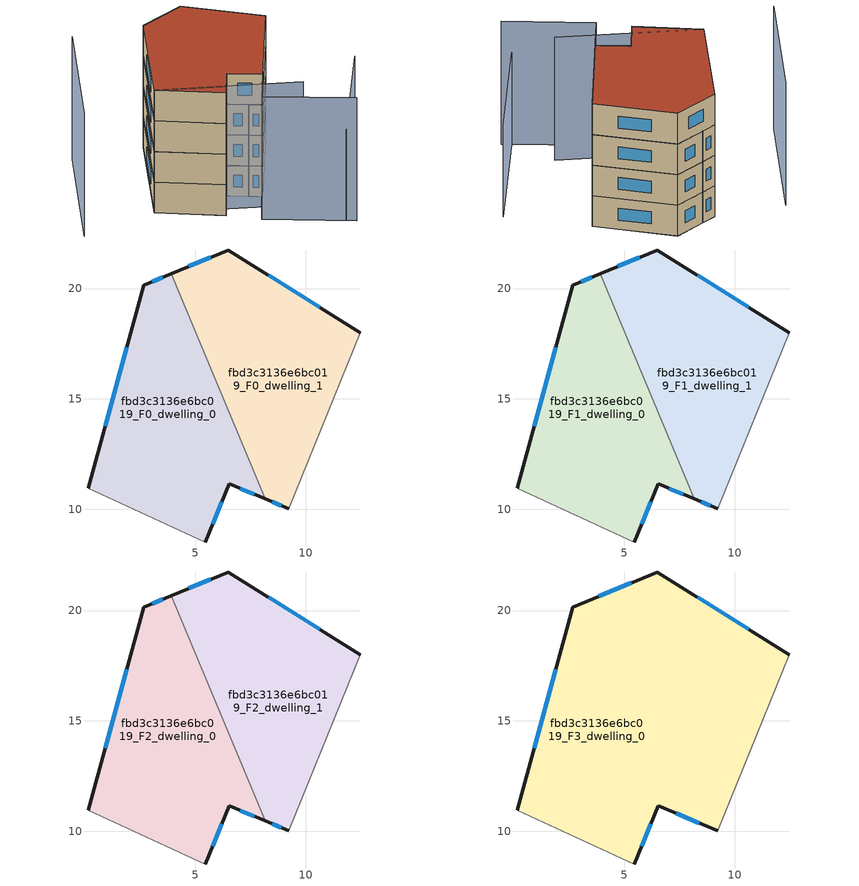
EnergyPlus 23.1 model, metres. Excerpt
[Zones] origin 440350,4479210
fbd3c3136e6bc019_F0_dwelling_0
 floor ground (EU_floor_Construction): 8.16,10.47 3.9,20.68 2.66,20.16 0.13,10.94 5.45,8.51 6.52,11.15 z0
 wall outside (EU_wall_Construction): 0.13,10.94 2.66,20.16 3.9,20.68 / 8.16,10.47 6.52,11.15 5.45,8.51 z0:3
 wall adiabatic (EU_wall_Construction): 5.45,8.51 0.13,10.94 z0:3
 wall to fbd3c3136e6bc019_F0_dwelling_1 (EU_wall_Construction): 3.9,20.68 8.16,10.47 z0:3
 window (EU_Window_Construction): 0.9,13.77 1.89,17.34 / 3.04,20.32 3.52,20.52 / 7.66,10.67 7.03,10.94 / 6.19,10.34 5.78,9.32 z0.92:2.08
fbd3c3136e6bc019_F0_dwelling_1
 floor ground (EU_floor_Construction): 9.22,10.03 12.48,17.99 6.48,21.75 3.9,20.68 8.16,10.47 z0
 wall outside (EU_wall_Construction): 3.9,20.68 6.48,21.75 12.48,17.99 / 9.22,10.03 8.16,10.47 z0:3
 wall adiabatic (EU_wall_Construction): 12.48,17.99 9.22,10.03 z0:3
 window (EU_Window_Construction): 4.69,21 5.69,21.42 / 8.32,20.6 10.64,19.14 / 8.9,10.16 8.49,10.33 z0.92:2.08
fbd3c3136e6bc019_F1_dwelling_0
 floor to fbd3c3136e6bc019_F0_dwelling_0 (EU_floor_Construction): 8.16,10.47 3.9,20.68 2.66,20.16 0.13,10.94 5.45,8.51 6.52,11.15 z3
 wall outside (EU_wall_Construction): 0.13,10.94 2.66,20.16 3.9,20.68 / 8.16,10.47 6.52,11.15 5.45,8.51 z3:6
 wall adiabatic (EU_wall_Construction): 5.45,8.51 0.13,10.94 z3:6
 wall to fbd3c3136e6bc019_F1_dwelling_1 (EU_wall_Construction): 3.9,20.68 8.16,10.47 z3:6
 window (EU_Window_Construction): 0.9,13.77 1.89,17.34 / 3.04,20.32 3.52,20.52 / 7.66,10.67 7.03,10.94 / 6.19,10.34 5.78,9.32 z3.92:5.08
fbd3c3136e6bc019_F1_dwelling_1
 floor to fbd3c3136e6bc019_F0_dwelling_1 (EU_floor_Construction): 9.22,10.03 12.48,17.99 6.48,21.75 3.9,20.68 8.16,10.47 z3
 wall outside (EU_wall_Construction): 3.9,20.68 6.48,21.75 12.48,17.99 / 9.22,10.03 8.16,10.47 z3:6
 wall adiabatic (EU_wall_Construction): 12.48,17.99 9.22,10.03 z3:6
 window (EU_Window_Construction): 4.69,21 5.69,21.42 / 8.32,20.6 10.64,19.14 / 8.9,10.16 8.49,10.33 z3.92:5.08
fbd3c3136e6bc019_F2_dwelling_0
 floor to fbd3c3136e6bc019_F1_dwelling_0 (EU_floor_Construction): 8.16,10.47 3.9,20.68 2.66,20.16 0.13,10.94 5.45,8.51 6.52,11.15 z6
 wall outside (EU_wall_Construction): 0.13,10.94 2.66,20.16 3.9,20.68 / 8.16,10.47 6.52,11.15 5.45,8.51 z6:9
 wall adiabatic (EU_wall_Construction): 5.45,8.51 0.13,10.94 z6:9
 wall to fbd3c3136e6bc019_F2_dwelling_1 (EU_wall_Construction): 3.9,20.68 8.16,10.47 z6:9
 window (EU_Window_Construction): 0.9,13.77 1.89,17.34 / 3.04,20.32 3.52,20.52 / 7.66,10.67 7.03,10.94 / 6.19,10.34 5.78,9.32 z6.92:8.08
fbd3c3136e6bc019_F2_dwelling_1
 floor to fbd3c3136e6bc019_F1_dwelling_1 (EU_floor_Construction): 9.22,10.03 12.48,17.99 6.48,21.75 3.9,20.68 8.16,10.47 z6
 wall outside (EU_wall_Construction): 3.9,20.68 6.48,21.75 12.48,17.99 / 9.22,10.03 8.16,10.47 z6:9
 wall adiabatic (EU_wall_Construction): 12.48,17.99 9.22,10.03 z6:9
 window (EU_Window_Construction): 4.69,21 5.69,21.42 / 8.32,20.6 10.64,19.14 / 8.9,10.16 8.49,10.33 z6.92:8.08
fbd3c3136e6bc019_F3_dwelling_0
 floor to fbd3c3136e6bc019_F2_dwelling_0 (EU_floor_Construction): 8.16,10.47 3.9,20.68 2.66,20.16 0.13,10.94 5.45,8.51 6.52,11.15 z9
 floor to fbd3c3136e6bc019_F2_dwelling_1 (EU_floor_Construction): 9.22,10.03 12.48,17.99 6.48,21.75 3.9,20.68 8.16,10.47 z9
 wall outside (EU_wall_Construction): 9.22,10.03 6.52,11.15 5.45,8.51 / 0.13,10.94 2.66,20.16 6.48,21.75 12.48,17.99 z9:12
 wall adiabatic (EU_wall_Construction): 5.45,8.51 0.13,10.94 / 12.48,17.99 9.22,10.03 z9:12
 window (EU_Window_Construction): 8.39,10.37 7.35,10.8 / 6.19,10.34 5.78,9.32 / 0.9,13.77 1.89,17.34 / 3.83,20.65 5.31,21.26 / 8.32,20.6 10.64,19.14 z9.92:11.08
 roof outside (EU_roof_Construction): 12.48,17.99 9.22,10.03 6.52,11.15 5.45,8.51 0.13,10.94 2.66,20.16 6.48,21.75 z12
shading: 0.13,10.94 11.91,7.8 / 15.15,4.07 7.98,7.01 / 7.98,7.01 12.48,17.99 / -3.35,20.64 -6.42,9.81 z0:12; 14.37,4.41 18.76,14.07 z0:9
[Building]
EU S2 Campaign: North Axis=0; Terrain=City; Solar Distribution=FullExterior
[Site:Location]
Madrid: Latitude=40.5; Longitude=-3.5; Time Zone=1; Elevation=609
[SizingPeriod:WeatherFileDays]
AnnualSizingPeriod: Begin Month=1; Begin Day of Month=1; End Month=12; End Day of Month=31; Day of Week for Start Day=Monday; Use Weather File Daylight Saving Period=No; Use Weather File Rain and Snow Indicators=No
[MATERIAL]
EU_InternalMass_Material: Roughness=MediumRough; Thickness=0.1; Conductivity=1; Density=1800; Specific Heat=900; Thermal Absorptance=0.9; Solar Absorptance=0.7; Visible Absorptance=0.7
[MATERIAL:NOMASS] Roughness=MediumRough; Thermal Absorptance=0.9; Solar Absorptance=0.7; Visible Absorptance=0.7
Name | Thermal Resistance
EU_wall_NoMass | 1.62319
EU_roof_NoMass | 1.72962
EU_floor_NoMass | 0.434185
[WINDOWMATERIAL:SIMPLEGLAZINGSYSTEM]
EU_Window_SimpleGlazing: UFactor=5.11814; Solar Heat Gain Coefficient=0.85; Visible Transmittance=0.85
[CONSTRUCTION]
EU_wall_Construction: EU_wall_NoMass
EU_roof_Construction: EU_roof_NoMass
EU_floor_Construction: EU_floor_NoMass
EU_InternalMass_Construction: EU_InternalMass_Material
EU_Window_Construction: EU_Window_SimpleGlazing
[ZONE] Type=1; Multiplier=1; Ceiling Height=autocalculate; Floor Area=autocalculate; Part of Total Floor Area=Yes
Name | Volume
fbd3c3136e6bc019_F0_dwelling_0 | 153.123
fbd3c3136e6bc019_F1_dwelling_0; fbd3c3136e6bc019_F2_dwelling_0 | 153.122
fbd3c3136e6bc019_F3_dwelling_0 | 306.241
fbd3c3136e6bc019_F0_dwelling_1; fbd3c3136e6bc019_F1_dwelling_1; fbd3c3136e6bc019_F2_dwelling_1 | 153.119
[INTERNALMASS] Construction=EU_InternalMass_Construction
Name | Zone or ZoneList | Surface Area
fbd3c3136e6bc019_F0_dwelling_0_EU_InternalMass | fbd3c3136e6bc019_F0_dwelling_0 | 51.0408
fbd3c3136e6bc019_F0_dwelling_1_EU_InternalMass | fbd3c3136e6bc019_F0_dwelling_1 | 51.0397
fbd3c3136e6bc019_F1_dwelling_0_EU_InternalMass | fbd3c3136e6bc019_F1_dwelling_0 | 51.0408
fbd3c3136e6bc019_F1_dwelling_1_EU_InternalMass | fbd3c3136e6bc019_F1_dwelling_1 | 51.0397
fbd3c3136e6bc019_F2_dwelling_0_EU_InternalMass | fbd3c3136e6bc019_F2_dwelling_0 | 51.0408
fbd3c3136e6bc019_F2_dwelling_1_EU_InternalMass | fbd3c3136e6bc019_F2_dwelling_1 | 51.0397
fbd3c3136e6bc019_F3_dwelling_0_EU_InternalMass | fbd3c3136e6bc019_F3_dwelling_0 | 102.082
[OTHEREQUIPMENT] Fuel Type=Electricity; Design Level Calculation Method=Watts/Area; Power per Zone Floor Area=1; Fraction Latent=0; Fraction Radiant=0; Fraction Lost=0; Carbon Dioxide Generation Rate=0; EndUse Subcategory=EU_Step8_InternalGains
Name | Zone or ZoneList or Space or SpaceList | Schedule
EU_Step8_InternalGain_fbd3c3136e6bc019_F0_dwelling_0_f000 | fbd3c3136e6bc019_F0_dwelling_0 | EU_Step8_GainSchedule_fbd3c3136e6bc019_F0_dwelling_0_f000
EU_Step8_InternalGain_fbd3c3136e6bc019_F0_dwelling_1_f000 | fbd3c3136e6bc019_F0_dwelling_1 | EU_Step8_GainSchedule_fbd3c3136e6bc019_F0_dwelling_1_f000
EU_Step8_InternalGain_fbd3c3136e6bc019_F1_dwelling_0_f000 | fbd3c3136e6bc019_F1_dwelling_0 | EU_Step8_GainSchedule_fbd3c3136e6bc019_F1_dwelling_0_f000
EU_Step8_InternalGain_fbd3c3136e6bc019_F1_dwelling_1_f000 | fbd3c3136e6bc019_F1_dwelling_1 | EU_Step8_GainSchedule_fbd3c3136e6bc019_F1_dwelling_1_f000
EU_Step8_InternalGain_fbd3c3136e6bc019_F2_dwelling_0_f000 | fbd3c3136e6bc019_F2_dwelling_0 | EU_Step8_GainSchedule_fbd3c3136e6bc019_F2_dwelling_0_f000
EU_Step8_InternalGain_fbd3c3136e6bc019_F2_dwelling_1_f000 | fbd3c3136e6bc019_F2_dwelling_1 | EU_Step8_GainSchedule_fbd3c3136e6bc019_F2_dwelling_1_f000
EU_Step8_InternalGain_fbd3c3136e6bc019_F3_dwelling_0_f000 | fbd3c3136e6bc019_F3_dwelling_0 | EU_Step8_GainSchedule_fbd3c3136e6bc019_F3_dwelling_0_f000
[ZONEVENTILATION:DESIGNFLOWRATE] Schedule=EU_AlwaysOn; Design Flow Rate Calculation Method=AirChanges/Hour; Air Changes per Hour=0.568683; Ventilation Type=Natural; Fan Pressure Rise=0; Fan Total Efficiency=1; Constant Term Coefficient=1; Temperature Term Coefficient=0; Velocity Term Coefficient=0; Velocity Squared Term Coefficient=0; Minimum Indoor Temperature=-100; Maximum Indoor Temperature=100; Delta Temperature=-100; Minimum Outdoor Temperature=-100; Maximum Outdoor Temperature=100; Maximum Wind Speed=40
Name | Zone or ZoneList or Space or SpaceList
EU_ConstantAir_fbd3c3136e6bc019_F0_dwelling_0 | fbd3c3136e6bc019_F0_dwelling_0
EU_ConstantAir_fbd3c3136e6bc019_F0_dwelling_1 | fbd3c3136e6bc019_F0_dwelling_1
EU_ConstantAir_fbd3c3136e6bc019_F1_dwelling_0 | fbd3c3136e6bc019_F1_dwelling_0
EU_ConstantAir_fbd3c3136e6bc019_F1_dwelling_1 | fbd3c3136e6bc019_F1_dwelling_1
EU_ConstantAir_fbd3c3136e6bc019_F2_dwelling_0 | fbd3c3136e6bc019_F2_dwelling_0
EU_ConstantAir_fbd3c3136e6bc019_F2_dwelling_1 | fbd3c3136e6bc019_F2_dwelling_1
EU_ConstantAir_fbd3c3136e6bc019_F3_dwelling_0 | fbd3c3136e6bc019_F3_dwelling_0
[HVACTEMPLATE:THERMOSTAT] Constant Heating Setpoint=20; Constant Cooling Setpoint=50
EU_HeatOnly_fbd3c3136e6bc019_F0_dwelling_0; EU_HeatOnly_fbd3c3136e6bc019_F0_dwelling_1; EU_HeatOnly_fbd3c3136e6bc019_F1_dwelling_0; EU_HeatOnly_fbd3c3136e6bc019_F1_dwelling_1; EU_HeatOnly_fbd3c3136e6bc019_F2_dwelling_0; EU_HeatOnly_fbd3c3136e6bc019_F2_dwelling_1; EU_HeatOnly_fbd3c3136e6bc019_F3_dwelling_0
[HVACTEMPLATE:ZONE:IDEALLOADSAIRSYSTEM] System Availability Schedule=EU_AlwaysOn; Maximum Heating Supply Air Temperature=50; Minimum Cooling Supply Air Temperature=13; Maximum Heating Supply Air Humidity Ratio=0.0156; Minimum Cooling Supply Air Humidity Ratio=0.0077; Heating Limit=NoLimit; Cooling Limit=NoLimit; Heating Availability Schedule=EU_AlwaysOn; Cooling Availability Schedule=EU_CoolingOff; Dehumidification Control Type=ConstantSensibleHeatRatio; Cooling Sensible Heat Ratio=0.7; Dehumidification Setpoint=60; Humidification Control Type=None; Humidification Setpoint=30; Outdoor Air Method=None; Outdoor Air Flow Rate per Person=0.00944; Outdoor Air Flow Rate per Zone Floor Area=0; Outdoor Air Flow Rate per Zone=0; Demand Controlled Ventilation Type=None; Outdoor Air Economizer Type=NoEconomizer; Heat Recovery Type=None; Sensible Heat Recovery Effectiveness=0.7; Latent Heat Recovery Effectiveness=0.65
Name | Template Thermostat
fbd3c3136e6bc019_F0_dwelling_0 | EU_HeatOnly_fbd3c3136e6bc019_F0_dwelling_0
fbd3c3136e6bc019_F0_dwelling_1 | EU_HeatOnly_fbd3c3136e6bc019_F0_dwelling_1
fbd3c3136e6bc019_F1_dwelling_0 | EU_HeatOnly_fbd3c3136e6bc019_F1_dwelling_0
fbd3c3136e6bc019_F1_dwelling_1 | EU_HeatOnly_fbd3c3136e6bc019_F1_dwelling_1
fbd3c3136e6bc019_F2_dwelling_0 | EU_HeatOnly_fbd3c3136e6bc019_F2_dwelling_0
fbd3c3136e6bc019_F2_dwelling_1 | EU_HeatOnly_fbd3c3136e6bc019_F2_dwelling_1
fbd3c3136e6bc019_F3_dwelling_0 | EU_HeatOnly_fbd3c3136e6bc019_F3_dwelling_0
[SIZING:ZONE] Zone Cooling Design Supply Air Temperature Input Method=SupplyAirTemperature; Zone Cooling Design Supply Air Temperature=13; Zone Heating Design Supply Air Temperature Input Method=SupplyAirTemperature; Zone Heating Design Supply Air Temperature=50; Zone Cooling Design Supply Air Humidity Ratio=0.008; Zone Heating Design Supply Air Humidity Ratio=0.008; Cooling Design Air Flow Method=DesignDay; Cooling Design Air Flow Rate=0; Cooling Minimum Air Flow per Zone Floor Area=0.000762; Cooling Minimum Air Flow=0; Cooling Minimum Air Flow Fraction=0.2; Heating Design Air Flow Method=DesignDay; Heating Design Air Flow Rate=0; Heating Maximum Air Flow per Zone Floor Area=0.002032; Heating Maximum Air Flow=0.141576; Heating Maximum Air Flow Fraction=0.3; Account for Dedicated Outdoor Air System=No; Dedicated Outdoor Air System Control Strategy=NeutralSupplyAir; Dedicated Outdoor Air Low Setpoint Temperature for Design=autosize; Dedicated Outdoor Air High Setpoint Temperature for Design=autosize; Zone Load Sizing Method=Sensible Load Only No Latent Load; Zone Latent Cooling Design Supply Air Humidity Ratio Input Method=HumidityRatioDifference; Zone Cooling Design Supply Air Humidity Ratio Difference=0.005; Zone Latent Heating Design Supply Air Humidity Ratio Input Method=HumidityRatioDifference; Zone Humidification Design Supply Air Humidity Ratio Difference=0.005
fbd3c3136e6bc019_F0_dwelling_0; fbd3c3136e6bc019_F0_dwelling_1; fbd3c3136e6bc019_F1_dwelling_0; fbd3c3136e6bc019_F1_dwelling_1; fbd3c3136e6bc019_F2_dwelling_0; fbd3c3136e6bc019_F2_dwelling_1; fbd3c3136e6bc019_F3_dwelling_0
[SCHEDULE:CONSTANT]
Name | Hourly Value
EU_AlwaysOn | 1
EU_CoolingOff | 0
[SCHEDULE:FILE] Column Number=1; Rows to Skip at Top=0; Number of Hours of Data=8760; Column Separator=Comma; Interpolate to Timestep=No; Minutes per Item=60; Adjust Schedule for Daylight Savings=Yes
Name | File
EU_Step8_GainSchedule_fbd3c3136e6bc019_F0_dwelling_0_f000 | ../../schedules/fbd3c3136e6bc019/fbd3c3136e6bc019_F0_dwelling_0_f000_gain.csv
EU_Step8_GainSchedule_fbd3c3136e6bc019_F0_dwelling_1_f000 | ../../schedules/fbd3c3136e6bc019/fbd3c3136e6bc019_F0_dwelling_1_f000_gain.csv
EU_Step8_GainSchedule_fbd3c3136e6bc019_F1_dwelling_0_f000 | ../../schedules/fbd3c3136e6bc019/fbd3c3136e6bc019_F1_dwelling_0_f000_gain.csv
EU_Step8_GainSchedule_fbd3c3136e6bc019_F1_dwelling_1_f000 | ../../schedules/fbd3c3136e6bc019/fbd3c3136e6bc019_F1_dwelling_1_f000_gain.csv
EU_Step8_GainSchedule_fbd3c3136e6bc019_F2_dwelling_0_f000 | ../../schedules/fbd3c3136e6bc019/fbd3c3136e6bc019_F2_dwelling_0_f000_gain.csv
EU_Step8_GainSchedule_fbd3c3136e6bc019_F2_dwelling_1_f000 | ../../schedules/fbd3c3136e6bc019/fbd3c3136e6bc019_F2_dwelling_1_f000_gain.csv
EU_Step8_GainSchedule_fbd3c3136e6bc019_F3_dwelling_0_f000 | ../../schedules/fbd3c3136e6bc019/fbd3c3136e6bc019_F3_dwelling_0_f000_gain.csv
